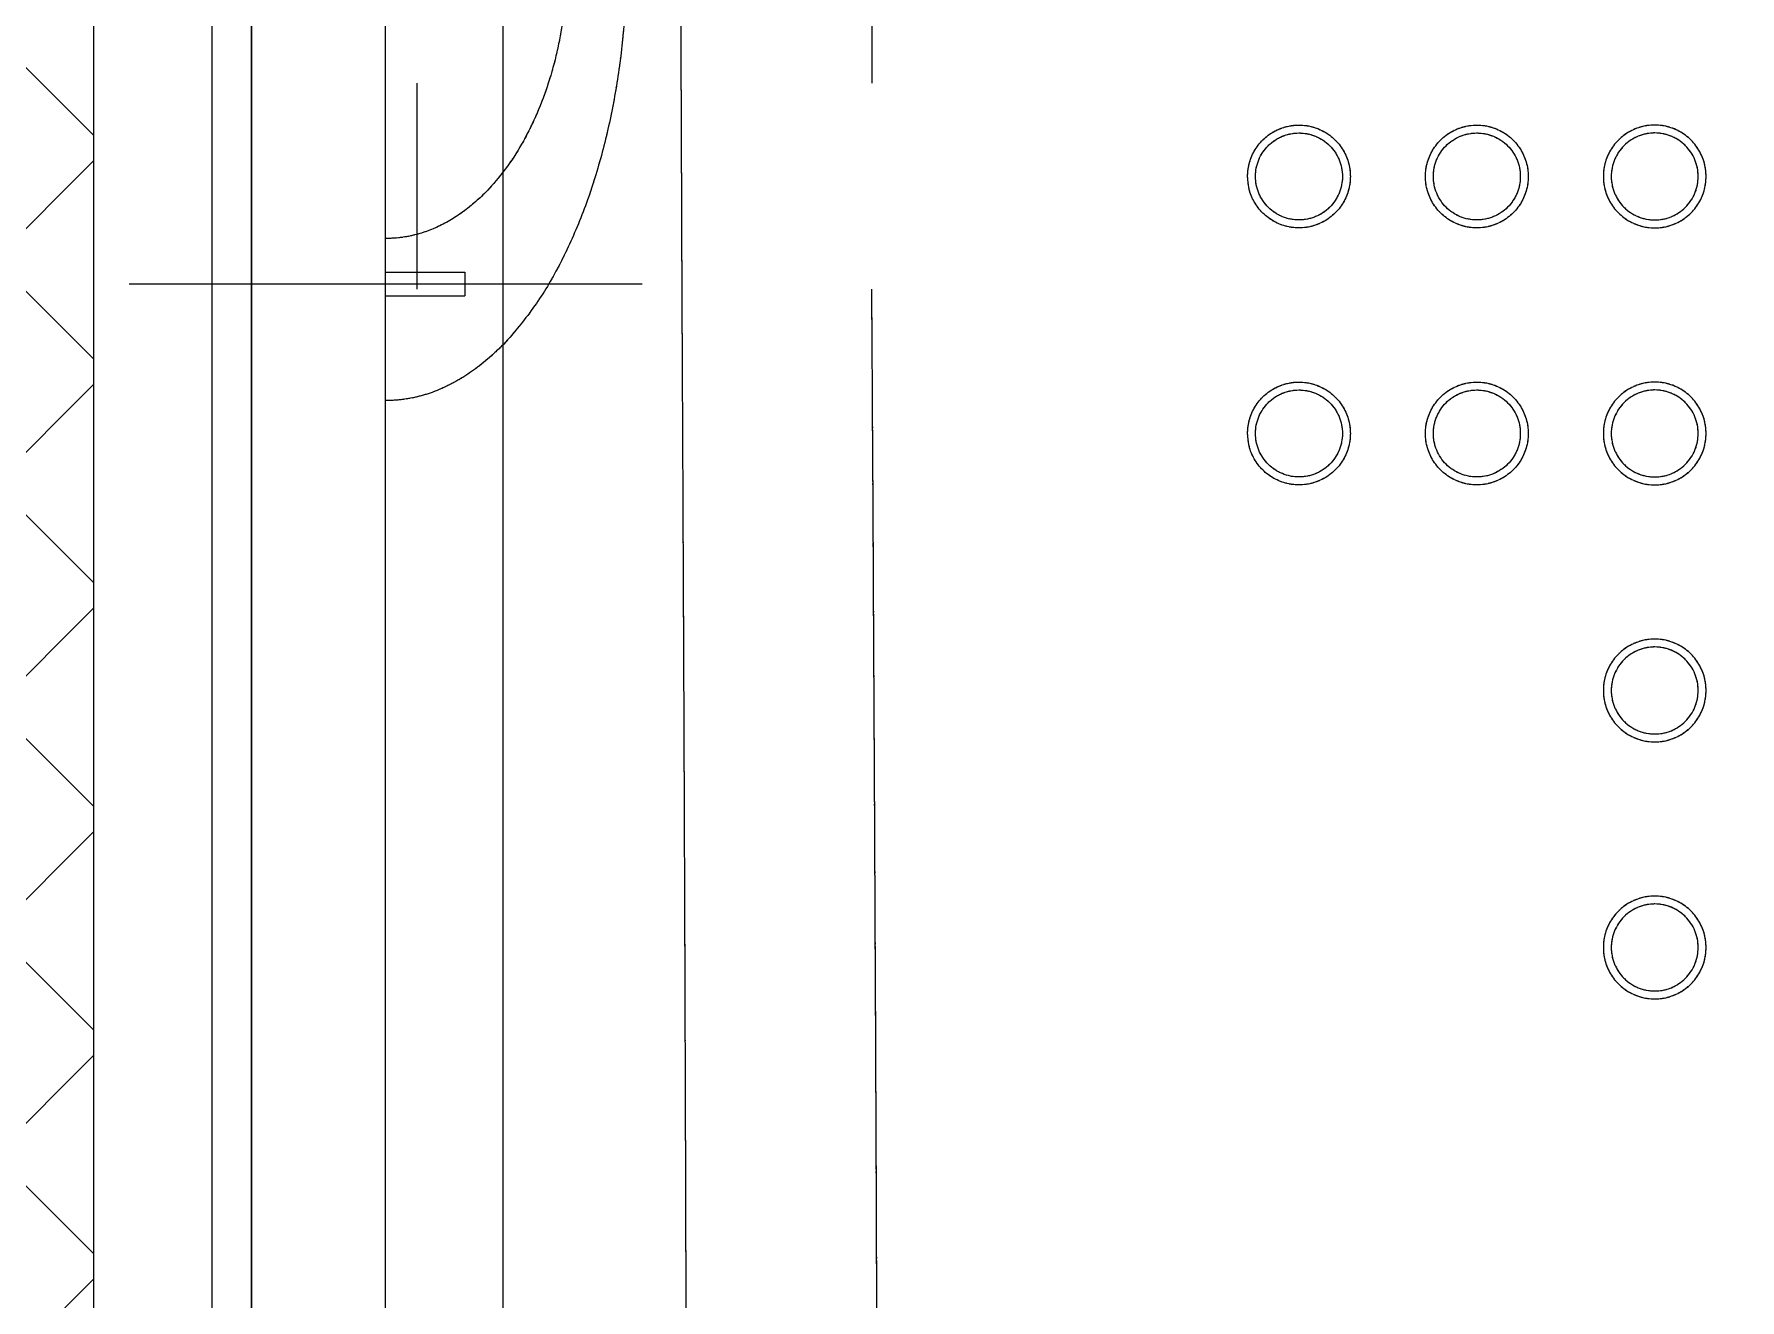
# Model space of a CAD drawing. Header units: millimetres. Extents: x 18456 to 179493, y -203649 to 469211.
# Drawn here: x 137639.6 to 138071.1, y -172303.6 to -171983.5 of the extents above; entities that cross this region are included whole.
import ezdxf

# ---------------------------------------------------------------- set-up
doc = ezdxf.new("R2010")
doc.units = ezdxf.units.MM
doc.linetypes.add('X-평면도(기본형)$0$HIDDENX2', pattern=[0.75, 0.5, -0.25])
for name, color, linetype, true_color in [('X-평면도(기본형)$0$40HAT', 9, 'Continuous', 0x808080), ('X-평면도(기본형)$0$FIN', 9, 'Continuous', 0x808080), ('X-평면도(기본형)$0$FUR', 6, 'Continuous', 0xff00ff), ('X-평면도(기본형)$0$MC', 7, 'Continuous', 0x7f7fff), ('X-평면도(기본형)$0$W2', 3, 'Continuous', 0x00ff00)]:
    doc.layers.add(name, color=color, linetype=linetype, true_color=true_color)

# ---------------------------------------------------------------- blocks, each defined once
blk = doc.blocks.new('X-평면도(기본형)$0$SB1703 1500')
at = {"layer": 'X-평면도(기본형)$0$FUR', "color": 1, "true_color": 0xff0000}
blk.add_line((607.5, 701.17), (607.5, 830.98), dxfattribs=at)
at = {"layer": 'X-평면도(기본형)$0$FUR', "color": 8, "linetype": 'X-평면도(기본형)$0$HIDDENX2', "ltscale": 2, "true_color": 0x808080}
for p, q in [((607.5, 701.17), (607.5, 830.98)), ((578, 766.08), (610.5, 766.08)), ((604.5, 766.08), (604.5, 746)), ((610.5, 766.08), (619, 766.08)), ((610.5, 766.08), (610.5, 746)), ((610.5, 746), (604.5, 746))]:
    blk.add_line(p, q, dxfattribs=at)
at = {"layer": 'X-평면도(기본형)$0$FUR'}
for p, q in [((578, 766.08), (610.5, 766.08)), ((604.5, 766.08), (604.5, 746)), ((610.5, 766.08), (619, 766.08)), ((610.5, 766.08), (610.5, 746)), ((610.5, 746), (604.5, 746))]:
    blk.add_line(p, q, dxfattribs=at)
at = {"layer": 'X-평면도(기본형)$0$FUR', "color": 8, "linetype": 'X-평면도(기본형)$0$HIDDENX2', "ltscale": 2, "true_color": 0x808080}
for points, degree in [([(1500, 800), (750, 800), (0, 800)], 2), ([(106.13, 766.08), (692.17, 766.08), (1278.21, 766.08)], 2), ([(106.13, 736.37), (496.82, 736.37), (887.51, 736.37), (1278.21, 736.37)], 3), ([(206.07, 689.73), (405.57, 690.03), (604.95, 691.06)], 2), ([(604.95, 691.06), (796.86, 691.76), (988.58, 693.14)], 2), ([(569.7, 548), (569.7, 548), (569.7, 548)], 2)]:
    blk.add_open_spline(points, degree=degree, dxfattribs=at)
at = {"layer": 'X-평면도(기본형)$0$FUR'}
for points in [[(1500, 800), (750, 800), (0, 800)], [(106.13, 766.08), (692.17, 766.08), (1278.21, 766.08)]]:
    blk.add_open_spline(points, degree=2, dxfattribs=at)
for points in [[(802, 766.08), (802, 705.08), (690, 705.08), (578, 705.08), (578, 766.08)], [(761, 766.08), (761, 720.08), (690, 720.08), (619, 720.08), (619, 766.08)]]:
    blk.add_rational_spline(points, [1, 0.707106781187, 1, 0.707106781187, 1], degree=2, knots=[0, 0, 0, 1.570796, 1.570796, 3.141593, 3.141593, 3.141593], dxfattribs=at)
at = {"layer": 'X-평면도(기본형)$0$FUR', "color": 8, "linetype": 'X-평면도(기본형)$0$HIDDENX2', "ltscale": 2, "true_color": 0x808080}
for points in [[(802, 766.08), (802, 705.08), (690, 705.08), (578, 705.08), (578, 766.08)], [(761, 766.08), (761, 720.08), (690, 720.08), (619, 720.08), (619, 766.08)]]:
    blk.add_rational_spline(points, [1, 0.707106781187, 1, 0.707106781187, 1], degree=2, knots=[0, 0, 0, 1.570796, 1.570796, 3.141593, 3.141593, 3.141593], dxfattribs=at)
for points, knots in [([(658.26, 758.14), (649.59, 758.14), (632.24, 758.14), (614.9, 758.14), (606.23, 758.14)], [0, 0, 0, 0, 0.5, 1, 1, 1, 1]), ([(206.53, 641.36), (273.18, 641.52), (339.8, 641.74), (439.77, 642.17), (472.96, 642.33), (523.02, 642.59), (539.64, 642.68), (572.91, 642.86), (589.66, 642.96), (606.23, 643.07)], [0, 0, 0, 0, 0.5, 0.5, 0.75, 0.75, 0.875, 0.875, 1, 1, 1, 1]), ([(990.82, 643.63), (972.36, 643.57), (935.42, 643.46), (880.01, 643.32), (824.58, 643.22), (769.15, 643.14), (713.71, 643.08), (676.74, 643.07), (658.26, 643.06)], [0, 0, 0, 0, 0.166654, 0.333314, 0.49998, 0.66665, 0.833324, 1, 1, 1, 1]), ([(556.7, 535), (556.71, 535.43), (556.73, 536.27), (557.04, 538.31), (557.97, 541), (560.04, 543.95), (562.79, 546.2), (566.09, 547.71), (568.48, 547.91), (569.7, 548)], [0, 0, 0, 0, 0.06215, 0.124303, 0.302557, 0.476039, 0.648196, 0.821699, 1, 1, 1, 1]), ([(558.7, 535), (558.69, 536.44), (558.99, 537.89), (560.08, 540.53), (560.91, 541.77), (562.93, 543.79), (564.17, 544.62), (566.8, 545.71), (568.27, 546.01), (571.13, 546.01), (572.59, 545.71), (575.22, 544.62), (576.47, 543.79), (578.49, 541.77), (579.31, 540.54), (580.13, 538.55), (580.55, 537.17), (580.7, 535.72), (580.7, 535)], [0, 0, 0, 0, 0.125, 0.125, 0.25, 0.25, 0.375, 0.375, 0.5, 0.5, 0.625, 0.625, 0.75, 0.75, 0.875, 0.875, 0.9375, 1, 1, 1, 1]), ([(569.7, 548), (570.3, 547.98), (571.49, 547.93), (573.25, 547.55), (574.93, 546.95), (576.52, 546.12), (577.98, 545.08), (579.29, 543.84), (580.41, 542.44), (581.32, 540.91), (582.02, 539.26), (582.44, 537.7), (582.66, 536.27), (582.69, 535.43), (582.7, 535)], [0, 0, 0, 0, 0.088042, 0.175459, 0.262672, 0.350076, 0.438092, 0.526097, 0.613477, 0.700655, 0.788028, 0.876017, 0.938006, 1, 1, 1, 1]), ([(621.7, 535), (621.71, 535.43), (621.73, 536.28), (622.04, 538.3), (622.96, 540.98), (625.03, 543.94), (627.82, 546.22), (631.12, 547.72), (633.5, 547.91), (634.7, 548)], [0, 0, 0, 0, 0.062497, 0.124999, 0.300236, 0.474659, 0.65048, 0.824855, 1, 1, 1, 1]), ([(623.7, 535.01), (623.7, 536.44), (623.98, 537.87), (625.08, 540.54), (625.9, 541.77), (627.94, 543.8), (629.15, 544.61), (631.81, 545.72), (633.26, 546), (636.14, 546), (637.57, 545.72), (640.23, 544.62), (641.46, 543.8), (643.49, 541.76), (644.3, 540.55), (645.13, 538.56), (645.56, 537.15), (645.7, 535.72), (645.7, 535)], [0, 0, 0, 0, 0.125, 0.125, 0.25, 0.25, 0.375, 0.375, 0.5, 0.5, 0.625, 0.625, 0.75, 0.75, 0.875, 0.875, 0.9375, 1, 1, 1, 1]), ([(634.7, 548), (635.3, 547.98), (636.49, 547.93), (638.24, 547.55), (639.92, 546.95), (641.51, 546.12), (642.97, 545.08), (644.28, 543.85), (645.4, 542.46), (646.32, 540.92), (647.02, 539.28), (647.44, 537.71), (647.66, 536.28), (647.68, 535.43), (647.7, 535)], [0, 0, 0, 0, 0.087928, 0.175234, 0.262339, 0.349635, 0.437543, 0.525455, 0.612762, 0.699881, 0.78721, 0.875169, 0.937583, 1, 1, 1, 1]), ([(569.7, 522), (569.07, 522.03), (567.83, 522.08), (566.02, 522.49), (564.28, 523.14), (562.65, 524.03), (561.16, 525.14), (559.84, 526.46), (558.72, 527.96), (557.83, 529.59), (557.19, 531.32), (556.77, 533.14), (556.72, 534.38), (556.7, 535)], [0, 0, 0, 0, 0.091538, 0.182262, 0.272651, 0.363142, 0.454185, 0.545957, 0.636987, 0.727454, 0.817813, 0.908502, 1, 1, 1, 1]), ([(580.7, 535), (580.7, 534.28), (580.55, 532.84), (580.14, 531.47), (579.31, 529.47), (578.49, 528.24), (576.46, 526.21), (575.23, 525.39), (572.59, 524.29), (571.13, 524), (568.27, 524), (566.81, 524.29), (564.17, 525.38), (562.93, 526.21), (560.91, 528.24), (560.08, 529.47), (558.98, 532.13), (558.7, 533.56), (558.7, 535)], [0, 0, 0, 0, 0.0625, 0.125, 0.125, 0.25, 0.25, 0.375, 0.375, 0.5, 0.5, 0.625, 0.625, 0.75, 0.75, 0.875, 0.875, 1, 1, 1, 1]), ([(582.7, 535), (582.67, 534.38), (582.62, 533.14), (582.21, 531.32), (581.56, 529.59), (580.67, 527.96), (579.56, 526.46), (578.24, 525.14), (576.74, 524.03), (575.11, 523.14), (573.38, 522.49), (571.56, 522.08), (570.32, 522.03), (569.7, 522)], [0, 0, 0, 0, 0.09147, 0.182145, 0.272505, 0.362983, 0.454029, 0.54582, 0.636879, 0.727381, 0.817773, 0.908487, 1, 1, 1, 1]), ([(634.7, 522), (634.07, 522.03), (632.83, 522.08), (631.02, 522.49), (629.28, 523.14), (627.65, 524.02), (626.16, 525.14), (624.84, 526.46), (623.72, 527.96), (622.83, 529.58), (622.19, 531.32), (621.77, 533.14), (621.72, 534.38), (621.7, 535)], [0, 0, 0, 0, 0.091506, 0.182204, 0.27257, 0.36304, 0.454067, 0.545831, 0.636865, 0.727348, 0.817732, 0.908455, 1, 1, 1, 1]), ([(645.7, 535), (645.7, 534.28), (645.55, 532.83), (645.13, 531.46), (644.31, 529.47), (643.49, 528.24), (641.46, 526.21), (640.24, 525.4), (637.58, 524.29), (636.13, 524), (633.26, 524), (631.83, 524.29), (629.16, 525.39), (627.93, 526.21), (625.9, 528.24), (625.09, 529.45), (623.98, 532.12), (623.7, 533.57), (623.7, 535.01)], [0, 0, 0, 0, 0.0625, 0.125, 0.125, 0.25, 0.25, 0.375, 0.375, 0.5, 0.5, 0.625, 0.625, 0.75, 0.75, 0.875, 0.875, 1, 1, 1, 1]), ([(647.7, 535), (647.67, 534.38), (647.62, 533.14), (647.21, 531.32), (646.56, 529.59), (645.67, 527.96), (644.56, 526.46), (643.23, 525.14), (641.74, 524.03), (640.11, 523.14), (638.38, 522.49), (636.56, 522.08), (635.32, 522.03), (634.7, 522)], [0, 0, 0, 0, 0.091519, 0.182231, 0.272616, 0.363111, 0.454163, 0.545948, 0.636992, 0.727474, 0.81784, 0.908524, 1, 1, 1, 1]), ([(556.7, 490), (556.72, 490.63), (556.77, 491.87), (557.19, 493.69), (557.83, 495.42), (558.72, 497.05), (559.84, 498.54), (561.16, 499.87), (562.65, 500.98), (564.28, 501.87), (566.02, 502.51), (567.83, 502.93), (569.07, 502.98), (569.7, 503)], [0, 0, 0, 0, 0.091508, 0.18221, 0.272587, 0.363074, 0.454121, 0.545904, 0.63695, 0.727436, 0.817811, 0.908507, 1, 1, 1, 1]), ([(558.7, 490), (558.69, 491.44), (558.99, 492.89), (560.08, 495.53), (560.91, 496.77), (562.93, 498.79), (564.17, 499.62), (566.8, 500.71), (568.27, 501.01), (571.13, 501.01), (572.59, 500.71), (575.22, 499.62), (576.47, 498.79), (578.49, 496.77), (579.31, 495.54), (580.13, 493.55), (580.55, 492.17), (580.7, 490.72), (580.7, 490)], [0, 0, 0, 0, 0.125, 0.125, 0.25, 0.25, 0.375, 0.375, 0.5, 0.5, 0.625, 0.625, 0.75, 0.75, 0.875, 0.875, 0.9375, 1, 1, 1, 1]), ([(569.7, 503), (570.32, 502.98), (571.56, 502.93), (573.38, 502.51), (575.11, 501.87), (576.74, 500.98), (578.24, 499.87), (579.56, 498.54), (580.67, 497.05), (581.56, 495.42), (582.21, 493.68), (582.62, 491.87), (582.67, 490.63), (582.7, 490)], [0, 0, 0, 0, 0.091511, 0.182215, 0.272587, 0.363064, 0.454096, 0.545864, 0.636899, 0.727379, 0.817756, 0.908469, 1, 1, 1, 1]), ([(621.7, 490.01), (621.72, 490.63), (621.77, 491.87), (622.19, 493.69), (622.83, 495.42), (623.72, 497.05), (624.84, 498.55), (626.16, 499.87), (627.65, 500.98), (629.28, 501.87), (631.02, 502.51), (632.83, 502.93), (634.07, 502.98), (634.7, 503)], [0, 0, 0, 0, 0.091498, 0.182195, 0.272569, 0.363057, 0.454107, 0.545895, 0.636945, 0.727435, 0.817812, 0.908508, 1, 1, 1, 1]), ([(623.7, 490.01), (623.7, 491.44), (623.98, 492.87), (625.08, 495.54), (625.9, 496.77), (627.94, 498.8), (629.15, 499.61), (631.81, 500.72), (633.26, 501), (636.14, 501), (637.57, 500.72), (640.23, 499.62), (641.46, 498.8), (643.49, 496.76), (644.3, 495.55), (645.13, 493.56), (645.56, 492.15), (645.7, 490.72), (645.7, 490)], [0, 0, 0, 0, 0.125, 0.125, 0.25, 0.25, 0.375, 0.375, 0.5, 0.5, 0.625, 0.625, 0.75, 0.75, 0.875, 0.875, 0.9375, 1, 1, 1, 1]), ([(634.7, 503), (635.32, 502.98), (636.56, 502.93), (638.38, 502.51), (640.11, 501.87), (641.74, 500.98), (643.24, 499.87), (644.56, 498.54), (645.67, 497.05), (646.56, 495.42), (647.21, 493.68), (647.62, 491.87), (647.67, 490.63), (647.7, 490)], [0, 0, 0, 0, 0.091516, 0.182223, 0.272599, 0.36308, 0.454115, 0.545884, 0.636918, 0.727396, 0.817769, 0.908477, 1, 1, 1, 1]), ([(569.7, 477), (569.07, 477.03), (567.83, 477.08), (566.02, 477.49), (564.28, 478.14), (562.65, 479.02), (561.16, 480.14), (559.84, 481.46), (558.72, 482.96), (557.83, 484.58), (557.19, 486.32), (556.77, 488.14), (556.72, 489.38), (556.7, 490)], [0, 0, 0, 0, 0.091507, 0.18221, 0.272583, 0.363063, 0.4541, 0.545874, 0.636913, 0.727394, 0.817769, 0.908478, 1, 1, 1, 1]), ([(580.7, 490), (580.7, 489.28), (580.55, 487.84), (580.14, 486.47), (579.31, 484.47), (578.49, 483.24), (576.46, 481.21), (575.23, 480.39), (572.59, 479.29), (571.13, 479), (568.27, 479), (566.81, 479.29), (564.17, 480.38), (562.93, 481.21), (560.91, 483.24), (560.08, 484.47), (558.98, 487.13), (558.7, 488.56), (558.7, 490)], [0, 0, 0, 0, 0.0625, 0.125, 0.125, 0.25, 0.25, 0.375, 0.375, 0.5, 0.5, 0.625, 0.625, 0.75, 0.75, 0.875, 0.875, 1, 1, 1, 1]), ([(582.7, 490), (582.67, 489.38), (582.62, 488.14), (582.21, 486.32), (581.56, 484.59), (580.67, 482.96), (579.56, 481.46), (578.24, 480.14), (576.74, 479.03), (575.11, 478.14), (573.38, 477.49), (571.56, 477.08), (570.32, 477.03), (569.7, 477)], [0, 0, 0, 0, 0.09151, 0.182215, 0.272593, 0.363081, 0.454129, 0.545911, 0.636957, 0.727442, 0.817815, 0.908509, 1, 1, 1, 1]), ([(634.7, 477), (634.07, 477.03), (632.83, 477.08), (631.02, 477.49), (629.28, 478.14), (627.65, 479.03), (626.16, 480.14), (624.84, 481.46), (623.72, 482.96), (622.83, 484.59), (622.19, 486.32), (621.77, 488.14), (621.72, 489.38), (621.7, 490)], [0, 0, 0, 0, 0.091519, 0.182229, 0.272607, 0.363089, 0.454124, 0.545893, 0.636925, 0.727401, 0.817772, 0.908478, 1, 1, 1, 1]), ([(645.7, 490), (645.7, 489.28), (645.55, 487.83), (645.13, 486.46), (644.31, 484.47), (643.49, 483.24), (641.46, 481.21), (640.24, 480.39), (637.58, 479.29), (636.13, 479), (633.26, 479), (631.83, 479.29), (629.16, 480.39), (627.93, 481.21), (625.9, 483.24), (625.09, 484.45), (623.98, 487.12), (623.7, 488.57), (623.7, 490.01)], [0, 0, 0, 0, 0.0625, 0.125, 0.125, 0.25, 0.25, 0.375, 0.375, 0.5, 0.5, 0.625, 0.625, 0.75, 0.75, 0.875, 0.875, 1, 1, 1, 1]), ([(647.7, 490), (647.67, 489.38), (647.62, 488.14), (647.21, 486.32), (646.56, 484.59), (645.67, 482.96), (644.56, 481.46), (643.24, 480.14), (641.74, 479.03), (640.11, 478.14), (638.38, 477.49), (636.56, 477.08), (635.32, 477.03), (634.7, 477)], [0, 0, 0, 0, 0.091501, 0.182198, 0.27257, 0.363054, 0.4541, 0.545883, 0.636932, 0.727421, 0.8178, 0.908501, 1, 1, 1, 1]), ([(439.7, 458), (439.07, 457.98), (437.83, 457.93), (436.02, 457.51), (434.28, 456.87), (432.65, 455.98), (431.16, 454.87), (429.84, 453.54), (428.72, 452.05), (427.83, 450.42), (427.19, 448.68), (426.77, 446.87), (426.72, 445.63), (426.7, 445)], [0, 0, 0, 0, 0.091508, 0.182212, 0.272591, 0.363079, 0.454125, 0.545905, 0.636948, 0.72743, 0.817801, 0.908498, 1, 1, 1, 1]), ([(452.7, 445), (452.67, 445.63), (452.62, 446.87), (452.21, 448.68), (451.56, 450.42), (450.67, 452.05), (449.56, 453.54), (448.24, 454.86), (446.74, 455.98), (445.11, 456.87), (443.38, 457.51), (441.56, 457.93), (440.32, 457.98), (439.7, 458)], [0, 0, 0, 0, 0.091512, 0.182215, 0.272587, 0.363067, 0.454105, 0.545879, 0.63692, 0.727403, 0.81778, 0.908487, 1, 1, 1, 1]), ([(504.7, 458), (504.07, 457.98), (502.83, 457.93), (501.02, 457.51), (499.28, 456.87), (497.65, 455.98), (496.16, 454.87), (494.84, 453.54), (493.72, 452.05), (492.83, 450.42), (492.19, 448.68), (491.77, 446.87), (491.72, 445.63), (491.7, 445)], [0, 0, 0, 0, 0.091502, 0.182204, 0.272581, 0.363068, 0.454114, 0.545894, 0.636938, 0.727421, 0.817795, 0.908494, 1, 1, 1, 1]), ([(517.7, 445), (517.67, 445.63), (517.62, 446.87), (517.21, 448.68), (516.56, 450.42), (515.67, 452.05), (514.56, 453.54), (513.24, 454.87), (511.74, 455.98), (510.11, 456.87), (508.38, 457.51), (506.56, 457.93), (505.32, 457.98), (504.7, 458)], [0, 0, 0, 0, 0.091516, 0.182221, 0.272595, 0.363075, 0.454114, 0.54589, 0.63693, 0.727413, 0.817788, 0.908492, 1, 1, 1, 1]), ([(569.7, 458), (569.07, 457.98), (567.83, 457.93), (566.02, 457.51), (564.28, 456.87), (562.65, 455.98), (561.16, 454.87), (559.84, 453.54), (558.72, 452.05), (557.83, 450.42), (557.19, 448.68), (556.77, 446.87), (556.72, 445.63), (556.7, 445)], [0, 0, 0, 0, 0.091498, 0.182197, 0.272574, 0.363061, 0.454106, 0.545887, 0.636932, 0.727416, 0.817791, 0.908492, 1, 1, 1, 1]), ([(582.7, 445), (582.67, 445.63), (582.62, 446.87), (582.21, 448.68), (581.56, 450.42), (580.67, 452.05), (579.56, 453.54), (578.24, 454.87), (576.74, 455.98), (575.11, 456.87), (573.38, 457.51), (571.56, 457.93), (570.32, 457.98), (569.7, 458)], [0, 0, 0, 0, 0.091518, 0.182224, 0.272599, 0.36308, 0.454119, 0.545896, 0.636936, 0.727419, 0.817793, 0.908495, 1, 1, 1, 1]), ([(634.7, 458), (634.07, 457.98), (632.83, 457.93), (631.02, 457.51), (629.28, 456.87), (627.65, 455.98), (626.16, 454.87), (624.84, 453.54), (623.72, 452.05), (622.83, 450.42), (622.19, 448.68), (621.77, 446.87), (621.72, 445.63), (621.7, 445)], [0, 0, 0, 0, 0.091502, 0.182206, 0.272587, 0.363077, 0.454126, 0.545909, 0.636953, 0.727435, 0.817805, 0.9085, 1, 1, 1, 1]), ([(647.7, 445), (647.67, 445.63), (647.62, 446.87), (647.21, 448.68), (646.56, 450.42), (645.67, 452.05), (644.56, 453.54), (643.24, 454.87), (641.74, 455.98), (640.11, 456.87), (638.38, 457.51), (636.56, 457.93), (635.32, 457.98), (634.7, 458)], [0, 0, 0, 0, 0.091516, 0.182217, 0.272587, 0.363063, 0.454096, 0.545867, 0.636906, 0.72739, 0.81777, 0.908481, 1, 1, 1, 1]), ([(450.7, 445), (450.7, 445.72), (450.55, 447.17), (450.13, 448.54), (449.31, 450.53), (448.49, 451.77), (446.47, 453.79), (445.22, 454.62), (442.59, 455.71), (441.13, 456), (438.27, 456), (436.8, 455.71), (434.17, 454.62), (432.93, 453.79), (430.91, 451.77), (430.08, 450.53), (428.99, 447.89), (428.69, 446.43), (428.7, 445)], [0, 0, 0, 0, 0.0625, 0.125, 0.125, 0.25, 0.25, 0.375, 0.375, 0.5, 0.5, 0.625, 0.625, 0.75, 0.75, 0.875, 0.875, 1, 1, 1, 1]), ([(515.7, 445), (515.7, 445.72), (515.55, 447.17), (515.13, 448.54), (514.31, 450.53), (513.49, 451.77), (511.47, 453.79), (510.22, 454.62), (507.59, 455.71), (506.13, 456), (503.27, 456), (501.8, 455.71), (499.17, 454.62), (497.93, 453.79), (495.91, 451.77), (495.08, 450.53), (493.99, 447.89), (493.69, 446.43), (493.7, 445)], [0, 0, 0, 0, 0.0625, 0.125, 0.125, 0.25, 0.25, 0.375, 0.375, 0.5, 0.5, 0.625, 0.625, 0.75, 0.75, 0.875, 0.875, 1, 1, 1, 1]), ([(580.7, 445), (580.7, 445.72), (580.55, 447.17), (580.13, 448.55), (579.31, 450.54), (578.49, 451.77), (576.47, 453.79), (575.22, 454.62), (572.59, 455.71), (571.13, 456.01), (568.27, 456.01), (566.8, 455.71), (564.17, 454.62), (562.93, 453.79), (560.91, 451.77), (560.08, 450.53), (558.99, 447.89), (558.69, 446.44), (558.7, 445)], [0, 0, 0, 0, 0.0625, 0.125, 0.125, 0.25, 0.25, 0.375, 0.375, 0.5, 0.5, 0.625, 0.625, 0.75, 0.75, 0.875, 0.875, 1, 1, 1, 1]), ([(645.7, 445), (645.7, 445.72), (645.55, 447.17), (645.13, 448.55), (644.31, 450.54), (643.49, 451.77), (641.47, 453.79), (640.22, 454.62), (637.59, 455.71), (636.13, 456.01), (633.27, 456.01), (631.8, 455.71), (629.17, 454.62), (627.93, 453.79), (625.91, 451.77), (625.08, 450.53), (623.99, 447.89), (623.69, 446.44), (623.7, 445)], [0, 0, 0, 0, 0.0625, 0.125, 0.125, 0.25, 0.25, 0.375, 0.375, 0.5, 0.5, 0.625, 0.625, 0.75, 0.75, 0.875, 0.875, 1, 1, 1, 1]), ([(426.7, 445), (426.72, 444.38), (426.77, 443.14), (427.19, 441.32), (427.83, 439.58), (428.72, 437.96), (429.84, 436.46), (431.16, 435.14), (432.65, 434.03), (434.28, 433.14), (436.02, 432.49), (437.83, 432.08), (439.07, 432.03), (439.7, 432)], [0, 0, 0, 0, 0.091507, 0.182206, 0.272577, 0.363057, 0.454096, 0.545872, 0.636914, 0.727399, 0.817778, 0.908486, 1, 1, 1, 1]), ([(428.7, 445), (428.7, 443.56), (428.98, 442.13), (430.08, 439.46), (430.91, 438.23), (432.93, 436.21), (434.17, 435.38), (436.81, 434.29), (438.27, 434), (441.13, 434), (442.59, 434.29), (445.23, 435.38), (446.46, 436.21), (448.49, 438.23), (449.31, 439.46), (450.14, 441.46), (450.55, 442.84), (450.7, 444.28), (450.7, 445)], [0, 0, 0, 0, 0.125, 0.125, 0.25, 0.25, 0.375, 0.375, 0.5, 0.5, 0.625, 0.625, 0.75, 0.75, 0.875, 0.875, 0.9375, 1, 1, 1, 1]), ([(439.7, 432), (440.32, 432.03), (441.56, 432.08), (443.38, 432.49), (445.11, 433.14), (446.74, 434.03), (448.24, 435.14), (449.56, 436.46), (450.67, 437.96), (451.56, 439.59), (452.21, 441.32), (452.62, 443.14), (452.67, 444.38), (452.7, 445)], [0, 0, 0, 0, 0.091509, 0.182213, 0.272591, 0.363077, 0.454119, 0.545896, 0.636937, 0.727419, 0.817792, 0.908493, 1, 1, 1, 1]), ([(491.7, 445), (491.72, 444.38), (491.77, 443.14), (492.19, 441.32), (492.83, 439.58), (493.72, 437.96), (494.84, 436.46), (496.16, 435.14), (497.65, 434.03), (499.28, 433.14), (501.02, 432.49), (502.83, 432.08), (504.07, 432.03), (504.7, 432)], [0, 0, 0, 0, 0.091513, 0.182215, 0.272588, 0.363068, 0.454107, 0.545883, 0.636923, 0.727407, 0.817784, 0.90849, 1, 1, 1, 1]), ([(493.7, 445), (493.7, 443.56), (493.98, 442.13), (495.08, 439.46), (495.91, 438.23), (497.93, 436.21), (499.17, 435.38), (501.81, 434.29), (503.27, 434), (506.13, 434), (507.59, 434.29), (510.23, 435.38), (511.46, 436.21), (513.49, 438.23), (514.31, 439.46), (515.14, 441.46), (515.55, 442.84), (515.7, 444.28), (515.7, 445)], [0, 0, 0, 0, 0.125, 0.125, 0.25, 0.25, 0.375, 0.375, 0.5, 0.5, 0.625, 0.625, 0.75, 0.75, 0.875, 0.875, 0.9375, 1, 1, 1, 1]), ([(504.7, 432), (505.32, 432.03), (506.56, 432.08), (508.38, 432.49), (510.11, 433.14), (511.74, 434.03), (513.24, 435.14), (514.56, 436.46), (515.67, 437.96), (516.56, 439.59), (517.21, 441.32), (517.62, 443.14), (517.67, 444.38), (517.7, 445)], [0, 0, 0, 0, 0.091505, 0.182208, 0.272585, 0.363069, 0.45411, 0.545886, 0.636927, 0.72741, 0.817785, 0.908488, 1, 1, 1, 1]), ([(556.7, 445), (556.72, 444.38), (556.77, 443.14), (557.19, 441.32), (557.83, 439.58), (558.72, 437.96), (559.84, 436.46), (561.16, 435.14), (562.65, 434.03), (564.28, 433.14), (566.02, 432.49), (567.83, 432.08), (569.07, 432.03), (569.69, 432)], [0, 0, 0, 0, 0.091517, 0.182222, 0.272595, 0.363076, 0.454114, 0.545889, 0.636929, 0.727412, 0.817788, 0.908492, 1, 1, 1, 1]), ([(558.7, 445), (558.7, 443.56), (558.98, 442.13), (560.08, 439.47), (560.91, 438.24), (562.93, 436.21), (564.17, 435.38), (566.81, 434.29), (568.27, 434), (571.13, 434), (572.59, 434.29), (575.23, 435.39), (576.46, 436.21), (578.49, 438.24), (579.31, 439.47), (580.14, 441.47), (580.55, 442.84), (580.7, 444.28), (580.7, 445)], [0, 0, 0, 0, 0.125, 0.125, 0.25, 0.25, 0.375, 0.375, 0.5, 0.5, 0.625, 0.625, 0.75, 0.75, 0.875, 0.875, 0.9375, 1, 1, 1, 1]), ([(569.7, 432), (570.32, 432.03), (571.56, 432.08), (573.38, 432.49), (575.11, 433.14), (576.74, 434.03), (578.24, 435.14), (579.56, 436.46), (580.67, 437.96), (581.56, 439.59), (582.21, 441.32), (582.62, 443.14), (582.67, 444.38), (582.7, 445)], [0, 0, 0, 0, 0.091504, 0.182205, 0.272581, 0.363065, 0.454106, 0.54588, 0.636921, 0.727404, 0.81778, 0.908485, 1, 1, 1, 1]), ([(621.7, 445), (621.72, 444.38), (621.77, 443.14), (622.19, 441.32), (622.83, 439.58), (623.72, 437.95), (624.84, 436.46), (626.16, 435.14), (627.65, 434.02), (629.28, 433.14), (631.02, 432.49), (632.83, 432.08), (634.07, 432.03), (634.7, 432)], [0, 0, 0, 0, 0.091511, 0.182209, 0.272578, 0.363054, 0.454089, 0.545862, 0.636903, 0.727389, 0.81777, 0.908482, 1, 1, 1, 1]), ([(623.7, 445), (623.7, 443.56), (623.98, 442.13), (625.08, 439.47), (625.91, 438.24), (627.93, 436.21), (629.17, 435.38), (631.81, 434.29), (633.27, 434), (636.13, 434), (637.59, 434.29), (640.23, 435.39), (641.46, 436.21), (643.49, 438.24), (644.31, 439.47), (645.14, 441.47), (645.55, 442.84), (645.7, 444.28), (645.7, 445)], [0, 0, 0, 0, 0.125, 0.125, 0.25, 0.25, 0.375, 0.375, 0.5, 0.5, 0.625, 0.625, 0.75, 0.75, 0.875, 0.875, 0.9375, 1, 1, 1, 1]), ([(634.7, 432), (635.32, 432.03), (636.56, 432.08), (638.38, 432.49), (640.11, 433.14), (641.74, 434.03), (643.24, 435.14), (644.56, 436.46), (645.67, 437.96), (646.56, 439.59), (647.21, 441.32), (647.62, 443.14), (647.67, 444.38), (647.7, 445)], [0, 0, 0, 0, 0.091505, 0.182211, 0.272593, 0.363084, 0.454132, 0.545915, 0.636957, 0.727438, 0.817807, 0.9085, 1, 1, 1, 1])]:
    blk.add_open_spline(points, degree=3, knots=knots, dxfattribs=at)
at = {"layer": 'X-평면도(기본형)$0$FUR', "color": 8, "true_color": 0x808080}
for points, knots in [([(658.26, 758.14), (649.59, 758.14), (632.24, 758.14), (614.9, 758.14), (606.23, 758.14)], [0, 0, 0, 0, 0.5, 1, 1, 1, 1]), ([(206.53, 641.36), (273.18, 641.52), (339.8, 641.74), (439.77, 642.17), (472.96, 642.33), (523.02, 642.59), (539.64, 642.68), (572.91, 642.86), (589.66, 642.96), (606.23, 643.07)], [0, 0, 0, 0, 0.5, 0.5, 0.75, 0.75, 0.875, 0.875, 1, 1, 1, 1]), ([(990.82, 643.63), (972.36, 643.57), (935.42, 643.46), (880.01, 643.32), (824.58, 643.22), (769.15, 643.14), (713.71, 643.08), (676.74, 643.07), (658.26, 643.06)], [0, 0, 0, 0, 0.166654, 0.333314, 0.49998, 0.66665, 0.833324, 1, 1, 1, 1]), ([(556.7, 535), (556.71, 535.43), (556.73, 536.27), (557.04, 538.31), (557.97, 541), (560.04, 543.95), (562.79, 546.2), (566.09, 547.71), (568.48, 547.91), (569.7, 548)], [0, 0, 0, 0, 0.06215, 0.124303, 0.302557, 0.476039, 0.648196, 0.821699, 1, 1, 1, 1]), ([(558.7, 535), (558.69, 536.44), (558.99, 537.89), (560.08, 540.53), (560.91, 541.77), (562.93, 543.79), (564.17, 544.62), (566.8, 545.71), (568.27, 546.01), (571.13, 546.01), (572.59, 545.71), (575.22, 544.62), (576.47, 543.79), (578.49, 541.77), (579.31, 540.54), (580.13, 538.55), (580.55, 537.17), (580.7, 535.72), (580.7, 535)], [0, 0, 0, 0, 0.125, 0.125, 0.25, 0.25, 0.375, 0.375, 0.5, 0.5, 0.625, 0.625, 0.75, 0.75, 0.875, 0.875, 0.9375, 1, 1, 1, 1]), ([(569.7, 548), (570.3, 547.98), (571.49, 547.93), (573.25, 547.55), (574.93, 546.95), (576.52, 546.12), (577.98, 545.08), (579.29, 543.84), (580.41, 542.44), (581.32, 540.91), (582.02, 539.26), (582.44, 537.7), (582.66, 536.27), (582.69, 535.43), (582.7, 535)], [0, 0, 0, 0, 0.088042, 0.175459, 0.262672, 0.350076, 0.438092, 0.526097, 0.613477, 0.700655, 0.788028, 0.876017, 0.938006, 1, 1, 1, 1]), ([(621.7, 535), (621.71, 535.43), (621.73, 536.28), (622.04, 538.3), (622.96, 540.98), (625.03, 543.94), (627.82, 546.22), (631.12, 547.72), (633.5, 547.91), (634.7, 548)], [0, 0, 0, 0, 0.062497, 0.124999, 0.300236, 0.474659, 0.65048, 0.824855, 1, 1, 1, 1]), ([(623.7, 535.01), (623.7, 536.44), (623.98, 537.87), (625.08, 540.54), (625.9, 541.77), (627.94, 543.8), (629.15, 544.61), (631.81, 545.72), (633.26, 546), (636.14, 546), (637.57, 545.72), (640.23, 544.62), (641.46, 543.8), (643.49, 541.76), (644.3, 540.55), (645.13, 538.56), (645.56, 537.15), (645.7, 535.72), (645.7, 535)], [0, 0, 0, 0, 0.125, 0.125, 0.25, 0.25, 0.375, 0.375, 0.5, 0.5, 0.625, 0.625, 0.75, 0.75, 0.875, 0.875, 0.9375, 1, 1, 1, 1]), ([(634.7, 548), (635.3, 547.98), (636.49, 547.93), (638.24, 547.55), (639.92, 546.95), (641.51, 546.12), (642.97, 545.08), (644.28, 543.85), (645.4, 542.46), (646.32, 540.92), (647.02, 539.28), (647.44, 537.71), (647.66, 536.28), (647.68, 535.43), (647.7, 535)], [0, 0, 0, 0, 0.087928, 0.175234, 0.262339, 0.349635, 0.437543, 0.525455, 0.612762, 0.699881, 0.78721, 0.875169, 0.937583, 1, 1, 1, 1]), ([(569.7, 522), (569.07, 522.03), (567.83, 522.08), (566.02, 522.49), (564.28, 523.14), (562.65, 524.03), (561.16, 525.14), (559.84, 526.46), (558.72, 527.96), (557.83, 529.59), (557.19, 531.32), (556.77, 533.14), (556.72, 534.38), (556.7, 535)], [0, 0, 0, 0, 0.091538, 0.182262, 0.272651, 0.363142, 0.454185, 0.545957, 0.636987, 0.727454, 0.817813, 0.908502, 1, 1, 1, 1]), ([(580.7, 535), (580.7, 534.28), (580.55, 532.84), (580.14, 531.47), (579.31, 529.47), (578.49, 528.24), (576.46, 526.21), (575.23, 525.39), (572.59, 524.29), (571.13, 524), (568.27, 524), (566.81, 524.29), (564.17, 525.38), (562.93, 526.21), (560.91, 528.24), (560.08, 529.47), (558.98, 532.13), (558.7, 533.56), (558.7, 535)], [0, 0, 0, 0, 0.0625, 0.125, 0.125, 0.25, 0.25, 0.375, 0.375, 0.5, 0.5, 0.625, 0.625, 0.75, 0.75, 0.875, 0.875, 1, 1, 1, 1]), ([(582.7, 535), (582.67, 534.38), (582.62, 533.14), (582.21, 531.32), (581.56, 529.59), (580.67, 527.96), (579.56, 526.46), (578.24, 525.14), (576.74, 524.03), (575.11, 523.14), (573.38, 522.49), (571.56, 522.08), (570.32, 522.03), (569.7, 522)], [0, 0, 0, 0, 0.09147, 0.182145, 0.272505, 0.362983, 0.454029, 0.54582, 0.636879, 0.727381, 0.817773, 0.908487, 1, 1, 1, 1]), ([(634.7, 522), (634.07, 522.03), (632.83, 522.08), (631.02, 522.49), (629.28, 523.14), (627.65, 524.02), (626.16, 525.14), (624.84, 526.46), (623.72, 527.96), (622.83, 529.58), (622.19, 531.32), (621.77, 533.14), (621.72, 534.38), (621.7, 535)], [0, 0, 0, 0, 0.091506, 0.182204, 0.27257, 0.36304, 0.454067, 0.545831, 0.636865, 0.727348, 0.817732, 0.908455, 1, 1, 1, 1]), ([(645.7, 535), (645.7, 534.28), (645.55, 532.83), (645.13, 531.46), (644.31, 529.47), (643.49, 528.24), (641.46, 526.21), (640.24, 525.4), (637.58, 524.29), (636.13, 524), (633.26, 524), (631.83, 524.29), (629.16, 525.39), (627.93, 526.21), (625.9, 528.24), (625.09, 529.45), (623.98, 532.12), (623.7, 533.57), (623.7, 535.01)], [0, 0, 0, 0, 0.0625, 0.125, 0.125, 0.25, 0.25, 0.375, 0.375, 0.5, 0.5, 0.625, 0.625, 0.75, 0.75, 0.875, 0.875, 1, 1, 1, 1]), ([(647.7, 535), (647.67, 534.38), (647.62, 533.14), (647.21, 531.32), (646.56, 529.59), (645.67, 527.96), (644.56, 526.46), (643.23, 525.14), (641.74, 524.03), (640.11, 523.14), (638.38, 522.49), (636.56, 522.08), (635.32, 522.03), (634.7, 522)], [0, 0, 0, 0, 0.091519, 0.182231, 0.272616, 0.363111, 0.454163, 0.545948, 0.636992, 0.727474, 0.81784, 0.908524, 1, 1, 1, 1]), ([(556.7, 490), (556.72, 490.63), (556.77, 491.87), (557.19, 493.69), (557.83, 495.42), (558.72, 497.05), (559.84, 498.54), (561.16, 499.87), (562.65, 500.98), (564.28, 501.87), (566.02, 502.51), (567.83, 502.93), (569.07, 502.98), (569.7, 503)], [0, 0, 0, 0, 0.091508, 0.18221, 0.272587, 0.363074, 0.454121, 0.545904, 0.63695, 0.727436, 0.817811, 0.908507, 1, 1, 1, 1]), ([(558.7, 490), (558.69, 491.44), (558.99, 492.89), (560.08, 495.53), (560.91, 496.77), (562.93, 498.79), (564.17, 499.62), (566.8, 500.71), (568.27, 501.01), (571.13, 501.01), (572.59, 500.71), (575.22, 499.62), (576.47, 498.79), (578.49, 496.77), (579.31, 495.54), (580.13, 493.55), (580.55, 492.17), (580.7, 490.72), (580.7, 490)], [0, 0, 0, 0, 0.125, 0.125, 0.25, 0.25, 0.375, 0.375, 0.5, 0.5, 0.625, 0.625, 0.75, 0.75, 0.875, 0.875, 0.9375, 1, 1, 1, 1]), ([(569.7, 503), (570.32, 502.98), (571.56, 502.93), (573.38, 502.51), (575.11, 501.87), (576.74, 500.98), (578.24, 499.87), (579.56, 498.54), (580.67, 497.05), (581.56, 495.42), (582.21, 493.68), (582.62, 491.87), (582.67, 490.63), (582.7, 490)], [0, 0, 0, 0, 0.091511, 0.182215, 0.272587, 0.363064, 0.454096, 0.545864, 0.636899, 0.727379, 0.817756, 0.908469, 1, 1, 1, 1]), ([(621.7, 490.01), (621.72, 490.63), (621.77, 491.87), (622.19, 493.69), (622.83, 495.42), (623.72, 497.05), (624.84, 498.55), (626.16, 499.87), (627.65, 500.98), (629.28, 501.87), (631.02, 502.51), (632.83, 502.93), (634.07, 502.98), (634.7, 503)], [0, 0, 0, 0, 0.091498, 0.182195, 0.272569, 0.363057, 0.454107, 0.545895, 0.636945, 0.727435, 0.817812, 0.908508, 1, 1, 1, 1]), ([(623.7, 490.01), (623.7, 491.44), (623.98, 492.87), (625.08, 495.54), (625.9, 496.77), (627.94, 498.8), (629.15, 499.61), (631.81, 500.72), (633.26, 501), (636.14, 501), (637.57, 500.72), (640.23, 499.62), (641.46, 498.8), (643.49, 496.76), (644.3, 495.55), (645.13, 493.56), (645.56, 492.15), (645.7, 490.72), (645.7, 490)], [0, 0, 0, 0, 0.125, 0.125, 0.25, 0.25, 0.375, 0.375, 0.5, 0.5, 0.625, 0.625, 0.75, 0.75, 0.875, 0.875, 0.9375, 1, 1, 1, 1]), ([(634.7, 503), (635.32, 502.98), (636.56, 502.93), (638.38, 502.51), (640.11, 501.87), (641.74, 500.98), (643.24, 499.87), (644.56, 498.54), (645.67, 497.05), (646.56, 495.42), (647.21, 493.68), (647.62, 491.87), (647.67, 490.63), (647.7, 490)], [0, 0, 0, 0, 0.091516, 0.182223, 0.272599, 0.36308, 0.454115, 0.545884, 0.636918, 0.727396, 0.817769, 0.908477, 1, 1, 1, 1]), ([(569.7, 477), (569.07, 477.03), (567.83, 477.08), (566.02, 477.49), (564.28, 478.14), (562.65, 479.02), (561.16, 480.14), (559.84, 481.46), (558.72, 482.96), (557.83, 484.58), (557.19, 486.32), (556.77, 488.14), (556.72, 489.38), (556.7, 490)], [0, 0, 0, 0, 0.091507, 0.18221, 0.272583, 0.363063, 0.4541, 0.545874, 0.636913, 0.727394, 0.817769, 0.908478, 1, 1, 1, 1]), ([(580.7, 490), (580.7, 489.28), (580.55, 487.84), (580.14, 486.47), (579.31, 484.47), (578.49, 483.24), (576.46, 481.21), (575.23, 480.39), (572.59, 479.29), (571.13, 479), (568.27, 479), (566.81, 479.29), (564.17, 480.38), (562.93, 481.21), (560.91, 483.24), (560.08, 484.47), (558.98, 487.13), (558.7, 488.56), (558.7, 490)], [0, 0, 0, 0, 0.0625, 0.125, 0.125, 0.25, 0.25, 0.375, 0.375, 0.5, 0.5, 0.625, 0.625, 0.75, 0.75, 0.875, 0.875, 1, 1, 1, 1]), ([(582.7, 490), (582.67, 489.38), (582.62, 488.14), (582.21, 486.32), (581.56, 484.59), (580.67, 482.96), (579.56, 481.46), (578.24, 480.14), (576.74, 479.03), (575.11, 478.14), (573.38, 477.49), (571.56, 477.08), (570.32, 477.03), (569.7, 477)], [0, 0, 0, 0, 0.09151, 0.182215, 0.272593, 0.363081, 0.454129, 0.545911, 0.636957, 0.727442, 0.817815, 0.908509, 1, 1, 1, 1]), ([(634.7, 477), (634.07, 477.03), (632.83, 477.08), (631.02, 477.49), (629.28, 478.14), (627.65, 479.03), (626.16, 480.14), (624.84, 481.46), (623.72, 482.96), (622.83, 484.59), (622.19, 486.32), (621.77, 488.14), (621.72, 489.38), (621.7, 490)], [0, 0, 0, 0, 0.091519, 0.182229, 0.272607, 0.363089, 0.454124, 0.545893, 0.636925, 0.727401, 0.817772, 0.908478, 1, 1, 1, 1]), ([(645.7, 490), (645.7, 489.28), (645.55, 487.83), (645.13, 486.46), (644.31, 484.47), (643.49, 483.24), (641.46, 481.21), (640.24, 480.39), (637.58, 479.29), (636.13, 479), (633.26, 479), (631.83, 479.29), (629.16, 480.39), (627.93, 481.21), (625.9, 483.24), (625.09, 484.45), (623.98, 487.12), (623.7, 488.57), (623.7, 490.01)], [0, 0, 0, 0, 0.0625, 0.125, 0.125, 0.25, 0.25, 0.375, 0.375, 0.5, 0.5, 0.625, 0.625, 0.75, 0.75, 0.875, 0.875, 1, 1, 1, 1]), ([(647.7, 490), (647.67, 489.38), (647.62, 488.14), (647.21, 486.32), (646.56, 484.59), (645.67, 482.96), (644.56, 481.46), (643.24, 480.14), (641.74, 479.03), (640.11, 478.14), (638.38, 477.49), (636.56, 477.08), (635.32, 477.03), (634.7, 477)], [0, 0, 0, 0, 0.091501, 0.182198, 0.27257, 0.363054, 0.4541, 0.545883, 0.636932, 0.727421, 0.8178, 0.908501, 1, 1, 1, 1]), ([(439.7, 458), (439.07, 457.98), (437.83, 457.93), (436.02, 457.51), (434.28, 456.87), (432.65, 455.98), (431.16, 454.87), (429.84, 453.54), (428.72, 452.05), (427.83, 450.42), (427.19, 448.68), (426.77, 446.87), (426.72, 445.63), (426.7, 445)], [0, 0, 0, 0, 0.091508, 0.182212, 0.272591, 0.363079, 0.454125, 0.545905, 0.636948, 0.72743, 0.817801, 0.908498, 1, 1, 1, 1]), ([(452.7, 445), (452.67, 445.63), (452.62, 446.87), (452.21, 448.68), (451.56, 450.42), (450.67, 452.05), (449.56, 453.54), (448.24, 454.86), (446.74, 455.98), (445.11, 456.87), (443.38, 457.51), (441.56, 457.93), (440.32, 457.98), (439.7, 458)], [0, 0, 0, 0, 0.091512, 0.182215, 0.272587, 0.363067, 0.454105, 0.545879, 0.63692, 0.727403, 0.81778, 0.908487, 1, 1, 1, 1]), ([(504.7, 458), (504.07, 457.98), (502.83, 457.93), (501.02, 457.51), (499.28, 456.87), (497.65, 455.98), (496.16, 454.87), (494.84, 453.54), (493.72, 452.05), (492.83, 450.42), (492.19, 448.68), (491.77, 446.87), (491.72, 445.63), (491.7, 445)], [0, 0, 0, 0, 0.091502, 0.182204, 0.272581, 0.363068, 0.454114, 0.545894, 0.636938, 0.727421, 0.817795, 0.908494, 1, 1, 1, 1]), ([(517.7, 445), (517.67, 445.63), (517.62, 446.87), (517.21, 448.68), (516.56, 450.42), (515.67, 452.05), (514.56, 453.54), (513.24, 454.87), (511.74, 455.98), (510.11, 456.87), (508.38, 457.51), (506.56, 457.93), (505.32, 457.98), (504.7, 458)], [0, 0, 0, 0, 0.091516, 0.182221, 0.272595, 0.363075, 0.454114, 0.54589, 0.63693, 0.727413, 0.817788, 0.908492, 1, 1, 1, 1]), ([(569.7, 458), (569.07, 457.98), (567.83, 457.93), (566.02, 457.51), (564.28, 456.87), (562.65, 455.98), (561.16, 454.87), (559.84, 453.54), (558.72, 452.05), (557.83, 450.42), (557.19, 448.68), (556.77, 446.87), (556.72, 445.63), (556.7, 445)], [0, 0, 0, 0, 0.091498, 0.182197, 0.272574, 0.363061, 0.454106, 0.545887, 0.636932, 0.727416, 0.817791, 0.908492, 1, 1, 1, 1]), ([(582.7, 445), (582.67, 445.63), (582.62, 446.87), (582.21, 448.68), (581.56, 450.42), (580.67, 452.05), (579.56, 453.54), (578.24, 454.87), (576.74, 455.98), (575.11, 456.87), (573.38, 457.51), (571.56, 457.93), (570.32, 457.98), (569.7, 458)], [0, 0, 0, 0, 0.091518, 0.182224, 0.272599, 0.36308, 0.454119, 0.545896, 0.636936, 0.727419, 0.817793, 0.908495, 1, 1, 1, 1]), ([(634.7, 458), (634.07, 457.98), (632.83, 457.93), (631.02, 457.51), (629.28, 456.87), (627.65, 455.98), (626.16, 454.87), (624.84, 453.54), (623.72, 452.05), (622.83, 450.42), (622.19, 448.68), (621.77, 446.87), (621.72, 445.63), (621.7, 445)], [0, 0, 0, 0, 0.091502, 0.182206, 0.272587, 0.363077, 0.454126, 0.545909, 0.636953, 0.727435, 0.817805, 0.9085, 1, 1, 1, 1]), ([(647.7, 445), (647.67, 445.63), (647.62, 446.87), (647.21, 448.68), (646.56, 450.42), (645.67, 452.05), (644.56, 453.54), (643.24, 454.87), (641.74, 455.98), (640.11, 456.87), (638.38, 457.51), (636.56, 457.93), (635.32, 457.98), (634.7, 458)], [0, 0, 0, 0, 0.091516, 0.182217, 0.272587, 0.363063, 0.454096, 0.545867, 0.636906, 0.72739, 0.81777, 0.908481, 1, 1, 1, 1]), ([(450.7, 445), (450.7, 445.72), (450.55, 447.17), (450.13, 448.54), (449.31, 450.53), (448.49, 451.77), (446.47, 453.79), (445.22, 454.62), (442.59, 455.71), (441.13, 456), (438.27, 456), (436.8, 455.71), (434.17, 454.62), (432.93, 453.79), (430.91, 451.77), (430.08, 450.53), (428.99, 447.89), (428.69, 446.43), (428.7, 445)], [0, 0, 0, 0, 0.0625, 0.125, 0.125, 0.25, 0.25, 0.375, 0.375, 0.5, 0.5, 0.625, 0.625, 0.75, 0.75, 0.875, 0.875, 1, 1, 1, 1]), ([(515.7, 445), (515.7, 445.72), (515.55, 447.17), (515.13, 448.54), (514.31, 450.53), (513.49, 451.77), (511.47, 453.79), (510.22, 454.62), (507.59, 455.71), (506.13, 456), (503.27, 456), (501.8, 455.71), (499.17, 454.62), (497.93, 453.79), (495.91, 451.77), (495.08, 450.53), (493.99, 447.89), (493.69, 446.43), (493.7, 445)], [0, 0, 0, 0, 0.0625, 0.125, 0.125, 0.25, 0.25, 0.375, 0.375, 0.5, 0.5, 0.625, 0.625, 0.75, 0.75, 0.875, 0.875, 1, 1, 1, 1]), ([(580.7, 445), (580.7, 445.72), (580.55, 447.17), (580.13, 448.55), (579.31, 450.54), (578.49, 451.77), (576.47, 453.79), (575.22, 454.62), (572.59, 455.71), (571.13, 456.01), (568.27, 456.01), (566.8, 455.71), (564.17, 454.62), (562.93, 453.79), (560.91, 451.77), (560.08, 450.53), (558.99, 447.89), (558.69, 446.44), (558.7, 445)], [0, 0, 0, 0, 0.0625, 0.125, 0.125, 0.25, 0.25, 0.375, 0.375, 0.5, 0.5, 0.625, 0.625, 0.75, 0.75, 0.875, 0.875, 1, 1, 1, 1]), ([(645.7, 445), (645.7, 445.72), (645.55, 447.17), (645.13, 448.55), (644.31, 450.54), (643.49, 451.77), (641.47, 453.79), (640.22, 454.62), (637.59, 455.71), (636.13, 456.01), (633.27, 456.01), (631.8, 455.71), (629.17, 454.62), (627.93, 453.79), (625.91, 451.77), (625.08, 450.53), (623.99, 447.89), (623.69, 446.44), (623.7, 445)], [0, 0, 0, 0, 0.0625, 0.125, 0.125, 0.25, 0.25, 0.375, 0.375, 0.5, 0.5, 0.625, 0.625, 0.75, 0.75, 0.875, 0.875, 1, 1, 1, 1]), ([(426.7, 445), (426.72, 444.38), (426.77, 443.14), (427.19, 441.32), (427.83, 439.58), (428.72, 437.96), (429.84, 436.46), (431.16, 435.14), (432.65, 434.03), (434.28, 433.14), (436.02, 432.49), (437.83, 432.08), (439.07, 432.03), (439.7, 432)], [0, 0, 0, 0, 0.091507, 0.182206, 0.272577, 0.363057, 0.454096, 0.545872, 0.636914, 0.727399, 0.817778, 0.908486, 1, 1, 1, 1]), ([(428.7, 445), (428.7, 443.56), (428.98, 442.13), (430.08, 439.46), (430.91, 438.23), (432.93, 436.21), (434.17, 435.38), (436.81, 434.29), (438.27, 434), (441.13, 434), (442.59, 434.29), (445.23, 435.38), (446.46, 436.21), (448.49, 438.23), (449.31, 439.46), (450.14, 441.46), (450.55, 442.84), (450.7, 444.28), (450.7, 445)], [0, 0, 0, 0, 0.125, 0.125, 0.25, 0.25, 0.375, 0.375, 0.5, 0.5, 0.625, 0.625, 0.75, 0.75, 0.875, 0.875, 0.9375, 1, 1, 1, 1]), ([(439.7, 432), (440.32, 432.03), (441.56, 432.08), (443.38, 432.49), (445.11, 433.14), (446.74, 434.03), (448.24, 435.14), (449.56, 436.46), (450.67, 437.96), (451.56, 439.59), (452.21, 441.32), (452.62, 443.14), (452.67, 444.38), (452.7, 445)], [0, 0, 0, 0, 0.091509, 0.182213, 0.272591, 0.363077, 0.454119, 0.545896, 0.636937, 0.727419, 0.817792, 0.908493, 1, 1, 1, 1]), ([(491.7, 445), (491.72, 444.38), (491.77, 443.14), (492.19, 441.32), (492.83, 439.58), (493.72, 437.96), (494.84, 436.46), (496.16, 435.14), (497.65, 434.03), (499.28, 433.14), (501.02, 432.49), (502.83, 432.08), (504.07, 432.03), (504.7, 432)], [0, 0, 0, 0, 0.091513, 0.182215, 0.272588, 0.363068, 0.454107, 0.545883, 0.636923, 0.727407, 0.817784, 0.90849, 1, 1, 1, 1]), ([(493.7, 445), (493.7, 443.56), (493.98, 442.13), (495.08, 439.46), (495.91, 438.23), (497.93, 436.21), (499.17, 435.38), (501.81, 434.29), (503.27, 434), (506.13, 434), (507.59, 434.29), (510.23, 435.38), (511.46, 436.21), (513.49, 438.23), (514.31, 439.46), (515.14, 441.46), (515.55, 442.84), (515.7, 444.28), (515.7, 445)], [0, 0, 0, 0, 0.125, 0.125, 0.25, 0.25, 0.375, 0.375, 0.5, 0.5, 0.625, 0.625, 0.75, 0.75, 0.875, 0.875, 0.9375, 1, 1, 1, 1]), ([(504.7, 432), (505.32, 432.03), (506.56, 432.08), (508.38, 432.49), (510.11, 433.14), (511.74, 434.03), (513.24, 435.14), (514.56, 436.46), (515.67, 437.96), (516.56, 439.59), (517.21, 441.32), (517.62, 443.14), (517.67, 444.38), (517.7, 445)], [0, 0, 0, 0, 0.091505, 0.182208, 0.272585, 0.363069, 0.45411, 0.545886, 0.636927, 0.72741, 0.817785, 0.908488, 1, 1, 1, 1]), ([(556.7, 445), (556.72, 444.38), (556.77, 443.14), (557.19, 441.32), (557.83, 439.58), (558.72, 437.96), (559.84, 436.46), (561.16, 435.14), (562.65, 434.03), (564.28, 433.14), (566.02, 432.49), (567.83, 432.08), (569.07, 432.03), (569.69, 432)], [0, 0, 0, 0, 0.091517, 0.182222, 0.272595, 0.363076, 0.454114, 0.545889, 0.636929, 0.727412, 0.817788, 0.908492, 1, 1, 1, 1]), ([(558.7, 445), (558.7, 443.56), (558.98, 442.13), (560.08, 439.47), (560.91, 438.24), (562.93, 436.21), (564.17, 435.38), (566.81, 434.29), (568.27, 434), (571.13, 434), (572.59, 434.29), (575.23, 435.39), (576.46, 436.21), (578.49, 438.24), (579.31, 439.47), (580.14, 441.47), (580.55, 442.84), (580.7, 444.28), (580.7, 445)], [0, 0, 0, 0, 0.125, 0.125, 0.25, 0.25, 0.375, 0.375, 0.5, 0.5, 0.625, 0.625, 0.75, 0.75, 0.875, 0.875, 0.9375, 1, 1, 1, 1]), ([(569.7, 432), (570.32, 432.03), (571.56, 432.08), (573.38, 432.49), (575.11, 433.14), (576.74, 434.03), (578.24, 435.14), (579.56, 436.46), (580.67, 437.96), (581.56, 439.59), (582.21, 441.32), (582.62, 443.14), (582.67, 444.38), (582.7, 445)], [0, 0, 0, 0, 0.091504, 0.182205, 0.272581, 0.363065, 0.454106, 0.54588, 0.636921, 0.727404, 0.81778, 0.908485, 1, 1, 1, 1]), ([(621.7, 445), (621.72, 444.38), (621.77, 443.14), (622.19, 441.32), (622.83, 439.58), (623.72, 437.95), (624.84, 436.46), (626.16, 435.14), (627.65, 434.02), (629.28, 433.14), (631.02, 432.49), (632.83, 432.08), (634.07, 432.03), (634.7, 432)], [0, 0, 0, 0, 0.091511, 0.182209, 0.272578, 0.363054, 0.454089, 0.545862, 0.636903, 0.727389, 0.81777, 0.908482, 1, 1, 1, 1]), ([(623.7, 445), (623.7, 443.56), (623.98, 442.13), (625.08, 439.47), (625.91, 438.24), (627.93, 436.21), (629.17, 435.38), (631.81, 434.29), (633.27, 434), (636.13, 434), (637.59, 434.29), (640.23, 435.39), (641.46, 436.21), (643.49, 438.24), (644.31, 439.47), (645.14, 441.47), (645.55, 442.84), (645.7, 444.28), (645.7, 445)], [0, 0, 0, 0, 0.125, 0.125, 0.25, 0.25, 0.375, 0.375, 0.5, 0.5, 0.625, 0.625, 0.75, 0.75, 0.875, 0.875, 0.9375, 1, 1, 1, 1]), ([(634.7, 432), (635.32, 432.03), (636.56, 432.08), (638.38, 432.49), (640.11, 433.14), (641.74, 434.03), (643.24, 435.14), (644.56, 436.46), (645.67, 437.96), (646.56, 439.59), (647.21, 441.32), (647.62, 443.14), (647.67, 444.38), (647.7, 445)], [0, 0, 0, 0, 0.091505, 0.182211, 0.272593, 0.363084, 0.454132, 0.545915, 0.636957, 0.727438, 0.817807, 0.9085, 1, 1, 1, 1])]:
    blk.add_open_spline(points, degree=3, knots=knots, dxfattribs=at)
for points, degree in [([(106.13, 736.37), (496.82, 736.37), (887.51, 736.37), (1278.21, 736.37)], 3), ([(206.07, 689.73), (405.57, 690.03), (604.95, 691.06)], 2), ([(604.95, 691.06), (796.86, 691.76), (988.58, 693.14)], 2), ([(569.7, 548), (569.7, 548), (569.7, 548)], 2)]:
    blk.add_open_spline(points, degree=degree, dxfattribs=at)
blk = doc.blocks.new('X-평면도(기본형)$0$ba15002200')
at = {"layer": 'X-평면도(기본형)$0$MC'}
blk.add_lwpolyline([(0, 2200), (1500, 2200), (1500, 0), (0, 0)], close=True, dxfattribs=at)
at = {"layer": 'X-평면도(기본형)$0$FUR'}
blk.add_blockref('X-평면도(기본형)$0$SB1703 1500', (0, 1400), dxfattribs=at)

msp = doc.modelspace()

# ---------------------------------------------------------------- hatches: boundary and pattern name
at = {"layer": 'X-평면도(기본형)$0$40HAT'}
h = msp.add_hatch(dxfattribs=at)
h.set_pattern_fill('H3', color=256, scale=40, angle=90, style=0, pattern_type=2)
h.set_pattern_definition([(45, (-645137.68, -329668.82), (-28.2842712, 28.2842712), []), (135, (-645137.68, -329668.82), (-28.2842712, -28.2842712), [])])
h.paths.add_polyline_path([(140024.57, -172759.15), (140044.57, -172759.15), (140044.57, -171004.15), (139934.57, -171004.15), (139934.57, -172694.15), (137654.57, -172694.15), (137654.57, -171114.15), (139134.57, -171114.15), (139134.57, -171004.15), (137144.57, -171004.15), (137144.57, -171114.15), (137564.57, -171114.15), (137564.57, -172784.15), (140024.57, -172784.15)], flags=0)

# ---------------------------------------------------------------- linework, layer by layer
at = {"layer": 'X-평면도(기본형)$0$FIN'}
msp.add_line((137684.57, -171144.15), (137684.57, -172664.15), dxfattribs=at)
at = {"layer": 'X-평면도(기본형)$0$W2'}
msp.add_line((137654.57, -171114.15), (137654.57, -172694.15), dxfattribs=at)

# ---------------------------------------------------------------- block references
at = {"rotation": 89.99999999999997}
msp.add_blockref('X-평면도(기본형)$0$ba15002200', (139894.57, -172654.15), dxfattribs=at)

doc.saveas('drawing.dxf')
